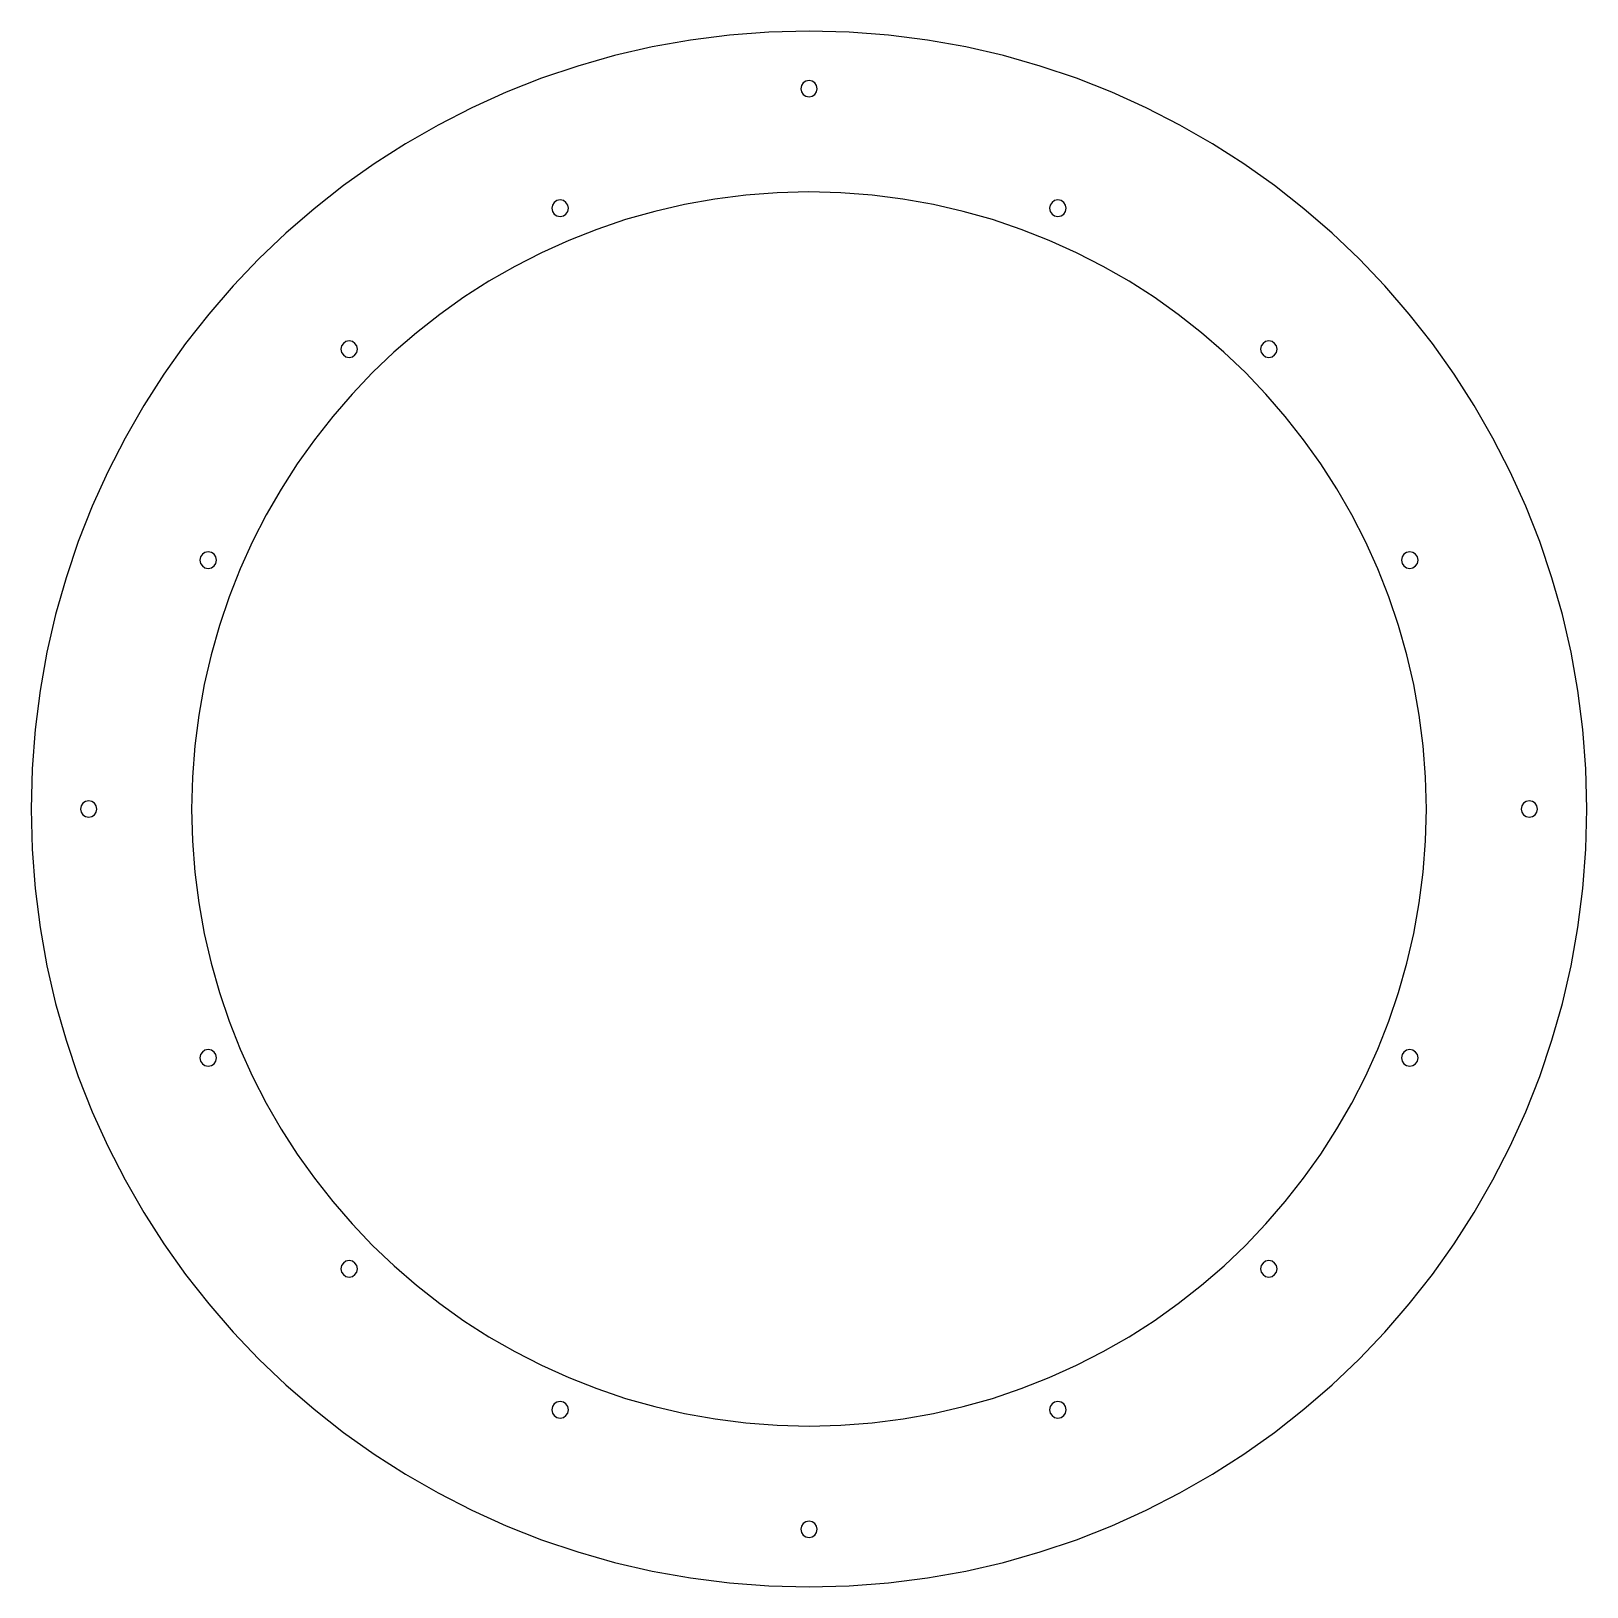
# Model space of a CAD drawing. Extents: x 107 to 494, y 46 to 792.
# Drawn here: x 107.3 to 296.3, y 248.7 to 437.7 of the extents above; entities that cross this region are included whole.
import ezdxf

# ---------------------------------------------------------------- set-up
doc = ezdxf.new("R2010")
doc.units = 0

msp = doc.modelspace()

# ---------------------------------------------------------------- linework, layer by layer
at = {"layer": 'Layer 1'}
for p, q in [((187.397584, 436.611147), (182.743956, 435.780096)), ((192.126925, 437.212107), (187.397584, 436.611147)), ((196.926043, 437.577037), (192.126925, 437.212107)), ((201.789, 437.7), (196.926043, 437.577037)), ((206.651957, 437.577037), (201.789, 437.7)), ((211.451075, 437.212107), (206.651957, 437.577037)), ((216.180416, 436.611147), (211.451075, 437.212107)), ((220.834044, 435.780096), (216.180416, 436.611147)), ((178.171981, 434.724889), (173.687594, 433.451466)), ((182.743956, 435.780096), (178.171981, 434.724889)), ((225.406019, 434.724889), (220.834044, 435.780096)), ((229.890406, 433.451466), (225.406019, 434.724889)), ((173.687594, 433.451466), (169.296734, 431.965764)), ((234.281266, 431.965764), (229.890406, 433.451466)), ((169.296734, 431.965764), (165.005339, 430.27372)), ((200.869064, 431.087625), (200.78903, 430.7)), ((201.083703, 431.403846), (200.869064, 431.087625)), ((201.401005, 431.616885), (201.083703, 431.403846)), ((201.78903, 431.69496), (201.401005, 431.616885)), ((202.177024, 431.616885), (201.78903, 431.69496)), ((202.494264, 431.403846), (202.177024, 431.616885)), ((202.708879, 431.087625), (202.494264, 431.403846)), ((202.789, 430.7), (202.708879, 431.087625)), ((238.572661, 430.27372), (234.281266, 431.965764)), ((165.005339, 430.27372), (160.819346, 428.381273)), ((200.78903, 430.7), (200.869157, 430.312374)), ((200.869157, 430.312374), (201.083785, 429.996149)), ((201.083785, 429.996149), (201.401036, 429.783107)), ((201.401036, 429.783107), (201.78903, 429.70503)), ((201.78903, 429.70503), (202.17706, 429.783107)), ((202.17706, 429.783107), (202.494361, 429.996149)), ((202.494361, 429.996149), (202.708989, 430.312374)), ((202.708989, 430.312374), (202.789, 430.7)), ((202.789, 430.7), (202.789, 430.7)), ((242.758654, 428.381273), (238.572661, 430.27372)), ((160.819346, 428.381273), (156.744693, 426.294359)), ((246.833307, 426.294359), (242.758654, 428.381273)), ((156.744693, 426.294359), (152.787316, 424.018916)), ((250.790684, 424.018916), (246.833307, 426.294359)), ((152.787316, 424.018916), (148.953155, 421.560882)), ((254.624845, 421.560882), (250.790684, 424.018916)), ((148.953155, 421.560882), (145.248147, 418.926194)), ((258.329853, 418.926194), (254.624845, 421.560882)), ((145.248147, 418.926194), (141.678228, 416.120791)), ((194.120807, 417.778031), (190.368505, 417.301272)), ((197.928442, 418.067576), (194.120807, 417.778031)), ((201.7867, 418.1652), (197.928442, 418.067576)), ((205.644955, 418.067792), (201.7867, 418.1652)), ((209.452601, 417.778462), (205.644955, 418.067792)), ((213.204926, 417.301916), (209.452601, 417.778462)), ((261.899772, 416.120791), (258.329853, 418.926194)), ((141.678228, 416.120791), (138.249338, 413.15061)), ((170.635581, 416.575247), (170.557, 416.186)), ((170.557, 416.186), (170.635581, 415.796757)), ((170.849884, 416.893109), (170.635581, 416.575247)), ((171.167744, 417.107416), (170.849884, 416.893109)), ((171.557, 417.186), (171.167744, 417.107416)), ((171.946243, 417.107416), (171.557, 417.186)), ((172.264105, 416.893109), (171.946243, 417.107416)), ((172.478414, 416.575247), (172.264105, 416.893109)), ((172.557, 416.186), (172.478414, 416.575247)), ((172.478414, 415.796757), (172.557, 416.186)), ((172.557, 416.186), (172.557, 416.186)), ((183.048734, 415.804946), (179.490684, 414.794796)), ((186.676244, 416.642008), (183.048734, 415.804946)), ((190.368505, 417.301272), (186.676244, 416.642008)), ((216.897223, 416.642861), (213.204926, 417.301916)), ((220.524781, 415.806004), (216.897223, 416.642861)), ((224.08289, 414.796052), (220.524781, 415.806004)), ((231.099586, 416.575247), (231.021, 416.186)), ((231.021, 416.186), (231.099586, 415.796757)), ((231.313895, 416.893109), (231.099586, 416.575247)), ((231.631757, 417.107416), (231.313895, 416.893109)), ((232.021, 417.186), (231.631757, 417.107416)), ((232.410256, 417.107416), (232.021, 417.186)), ((232.728116, 416.893109), (232.410256, 417.107416)), ((232.942419, 416.575247), (232.728116, 416.893109)), ((233.021, 416.186), (232.942419, 416.575247)), ((232.942419, 415.796757), (233.021, 416.186)), ((233.021, 416.186), (233.021, 416.186)), ((265.328662, 413.15061), (261.899772, 416.120791)), ((170.635581, 415.796757), (170.849884, 415.478895)), ((170.849884, 415.478895), (171.167744, 415.264586)), ((171.167744, 415.264586), (171.557, 415.186)), ((171.557, 415.186), (171.946243, 415.264586)), ((171.946243, 415.264586), (172.264105, 415.478895)), ((172.264105, 415.478895), (172.478414, 415.796757)), ((179.490684, 414.794796), (176.006803, 413.616263)), ((227.566842, 413.617712), (224.08289, 414.796052)), ((231.099586, 415.796757), (231.313895, 415.478895)), ((231.313895, 415.478895), (231.631757, 415.264586)), ((231.631757, 415.264586), (232.021, 415.186)), ((232.021, 415.186), (232.410256, 415.264586)), ((232.410256, 415.264586), (232.728116, 415.478895)), ((232.728116, 415.478895), (232.942419, 415.796757)), ((138.249338, 413.15061), (134.967412, 410.021587)), ((172.6018, 412.274058), (169.280385, 410.772887)), ((176.006803, 413.616263), (172.6018, 412.274058)), ((230.971927, 412.275689), (227.566842, 413.617712)), ((234.293434, 410.774691), (230.971927, 412.275689)), ((268.610588, 410.021587), (265.328662, 413.15061)), ((169.280385, 410.772887), (166.047266, 409.117459)), ((237.526656, 409.119425), (234.293434, 410.774691)), ((134.967412, 410.021587), (131.83839, 406.739662)), ((166.047266, 409.117459), (162.907154, 407.312482)), ((240.666881, 407.314596), (237.526656, 409.119425)), ((271.73961, 406.739662), (268.610588, 410.021587)), ((131.83839, 406.739662), (128.868209, 403.310772)), ((162.907154, 407.312482), (159.864756, 405.362663)), ((243.709401, 405.364913), (240.666881, 407.314596)), ((274.709791, 403.310772), (271.73961, 406.739662)), ((159.864756, 405.362663), (156.924783, 403.272711)), ((246.649507, 403.275081), (243.709401, 405.364913)), ((128.868209, 403.310772), (126.062806, 399.740853)), ((156.924783, 403.272711), (154.091943, 401.047335)), ((249.482487, 401.049808), (246.649507, 403.275081)), ((277.515194, 399.740853), (274.709791, 403.310772)), ((154.091943, 401.047335), (151.370946, 398.691241)), ((252.203634, 398.693799), (249.482487, 401.049808)), ((126.062806, 399.740853), (123.428118, 396.035845)), ((145.005587, 399.450247), (144.927, 399.061)), ((144.927, 399.061), (145.005587, 398.671757)), ((145.219899, 399.768109), (145.005587, 399.450247)), ((145.537761, 399.982416), (145.219899, 399.768109)), ((145.927, 400.061), (145.537761, 399.982416)), ((146.316256, 399.982416), (145.927, 400.061)), ((146.634116, 399.768109), (146.316256, 399.982416)), ((146.848419, 399.450247), (146.634116, 399.768109)), ((146.927, 399.061), (146.848419, 399.450247)), ((146.848419, 398.671757), (146.927, 399.061)), ((146.927, 399.061), (146.927, 399.061)), ((256.728583, 399.450247), (256.65, 399.061)), ((256.65, 399.061), (256.728583, 398.671757)), ((256.942887, 399.768109), (256.728583, 399.450247)), ((257.260748, 399.982416), (256.942887, 399.768109)), ((257.65, 400.061), (257.260748, 399.982416)), ((258.039243, 399.982416), (257.65, 400.061)), ((258.357105, 399.768109), (258.039243, 399.982416)), ((258.571414, 399.450247), (258.357105, 399.768109)), ((258.65, 399.061), (258.571414, 399.450247)), ((258.571414, 398.671757), (258.65, 399.061)), ((258.65, 399.061), (258.65, 399.061)), ((280.149882, 396.035845), (277.515194, 399.740853)), ((145.005587, 398.671757), (145.219899, 398.353895)), ((145.219899, 398.353895), (145.537761, 398.139586)), ((145.537761, 398.139586), (145.927, 398.061)), ((145.927, 398.061), (146.316256, 398.139586)), ((146.316256, 398.139586), (146.634116, 398.353895)), ((146.634116, 398.353895), (146.848419, 398.671757)), ((151.370946, 398.691241), (148.7665, 396.209137)), ((254.808238, 396.211762), (252.203634, 398.693799)), ((256.728583, 398.671757), (256.942887, 398.353895)), ((256.942887, 398.353895), (257.260748, 398.139586)), ((257.260748, 398.139586), (257.65, 398.061)), ((257.65, 398.061), (258.039243, 398.139586)), ((258.039243, 398.139586), (258.357105, 398.353895)), ((258.357105, 398.353895), (258.571414, 398.671757)), ((123.428118, 396.035845), (120.970084, 392.201684)), ((148.7665, 396.209137), (146.283315, 393.605733)), ((257.291588, 393.608404), (254.808238, 396.211762)), ((282.607916, 392.201684), (280.149882, 396.035845)), ((146.283315, 393.605733), (143.926101, 390.885736)), ((259.648976, 390.888431), (257.291588, 393.608404)), ((120.970084, 392.201684), (118.694641, 388.244307)), ((284.883359, 388.244307), (282.607916, 392.201684)), ((143.926101, 390.885736), (141.699566, 388.053854)), ((261.875691, 388.056549), (259.648976, 390.888431)), ((118.694641, 388.244307), (116.607727, 384.169654)), ((141.699566, 388.053854), (139.608419, 385.114795)), ((263.967025, 385.117467), (261.875691, 388.056549)), ((286.970273, 384.169654), (284.883359, 388.244307)), ((116.607727, 384.169654), (114.71528, 379.983661)), ((139.608419, 385.114795), (137.65737, 382.073267)), ((265.918268, 382.075889), (263.967025, 385.117467)), ((288.86272, 379.983661), (286.970273, 384.169654)), ((137.65737, 382.073267), (135.851127, 378.933977)), ((267.72471, 378.936523), (265.918268, 382.075889)), ((114.71528, 379.983661), (113.023236, 375.692266)), ((290.554764, 375.692266), (288.86272, 379.983661)), ((135.851127, 378.933977), (134.194401, 375.701635)), ((269.381642, 375.704076), (267.72471, 378.936523)), ((113.023236, 375.692266), (111.537534, 371.301406)), ((128.412761, 374.353414), (128.094899, 374.139105)), ((128.802, 374.432), (128.412761, 374.353414)), ((129.191256, 374.353414), (128.802, 374.432)), ((129.509116, 374.139105), (129.191256, 374.353414)), ((134.194401, 375.701635), (132.6919, 372.380948)), ((270.884355, 372.383255), (269.381642, 375.704076)), ((274.385727, 374.353414), (274.067865, 374.139105)), ((274.77497, 374.432), (274.385727, 374.353414)), ((275.164226, 374.353414), (274.77497, 374.432)), ((275.482098, 374.139105), (275.164226, 374.353414)), ((292.040466, 371.301406), (290.554764, 375.692266)), ((127.880587, 373.821243), (127.802, 373.432)), ((127.802, 373.432), (127.880587, 373.042753)), ((128.094899, 374.139105), (127.880587, 373.821243)), ((127.880587, 373.042753), (128.094899, 372.724891)), ((128.094899, 372.724891), (128.412761, 372.510584)), ((128.412761, 372.510584), (128.802, 372.432)), ((128.802, 372.432), (129.191256, 372.510584)), ((129.191256, 372.510584), (129.509116, 372.724891)), ((129.723419, 373.821243), (129.509116, 374.139105)), ((129.509116, 372.724891), (129.723419, 373.042753)), ((129.802, 373.432), (129.723419, 373.821243)), ((129.723419, 373.042753), (129.802, 373.432)), ((129.802, 373.432), (129.802, 373.432)), ((132.6919, 372.380948), (131.348333, 368.976625)), ((272.228138, 368.978765), (270.884355, 372.383255)), ((273.853556, 373.821243), (273.77497, 373.432)), ((273.77497, 373.432), (273.853556, 373.042753)), ((274.067865, 374.139105), (273.853556, 373.821243)), ((273.853556, 373.042753), (274.067865, 372.724891)), ((274.067865, 372.724891), (274.385727, 372.510584)), ((274.385727, 372.510584), (274.77497, 372.432)), ((274.77497, 372.432), (275.164226, 372.510584)), ((275.164226, 372.510584), (275.482098, 372.724891)), ((275.696413, 373.821243), (275.482098, 374.139105)), ((275.482098, 372.724891), (275.696413, 373.042753)), ((275.775, 373.432), (275.696413, 373.821243)), ((275.696413, 373.042753), (275.775, 373.432)), ((275.775, 373.432), (275.775, 373.432)), ((111.537534, 371.301406), (110.264111, 366.817019)), ((293.313889, 366.817019), (292.040466, 371.301406)), ((131.348333, 368.976625), (130.16841, 365.493372)), ((273.408282, 365.495314), (272.228138, 368.978765)), ((110.264111, 366.817019), (109.208904, 362.245044)), ((294.369096, 362.245044), (293.313889, 366.817019)), ((130.16841, 365.493372), (129.15684, 361.935899)), ((274.420078, 361.937609), (273.408282, 365.495314)), ((109.208904, 362.245044), (108.377853, 357.591416)), ((129.15684, 361.935899), (128.318331, 358.308912)), ((275.258816, 358.310356), (274.420078, 361.937609)), ((295.200147, 357.591416), (294.369096, 362.245044)), ((108.377853, 357.591416), (107.776893, 352.862075)), ((128.318331, 358.308912), (127.657594, 354.617121)), ((275.919787, 354.618262), (275.258816, 358.310356)), ((295.801107, 352.862075), (295.200147, 357.591416)), ((127.657594, 354.617121), (127.179337, 350.865234)), ((276.398281, 350.866033), (275.919787, 354.618262)), ((107.776893, 352.862075), (107.411963, 348.062957)), ((296.166037, 348.062957), (295.801107, 352.862075)), ((127.179337, 350.865234), (126.888269, 347.057957)), ((276.689588, 347.058377), (276.398281, 350.866033)), ((107.411963, 348.062957), (107.289, 343.2)), ((296.289, 343.2), (296.166037, 348.062957)), ((126.888269, 347.057957), (126.7891, 343.2)), ((276.789, 343.2), (276.689588, 347.058377)), ((113.899761, 344.121414), (113.581899, 343.907105)), ((114.289, 344.2), (113.899761, 344.121414)), ((114.678256, 344.121414), (114.289, 344.2)), ((114.996116, 343.907105), (114.678256, 344.121414)), ((288.899731, 344.121414), (288.581869, 343.907105)), ((289.28897, 344.2), (288.899731, 344.121414)), ((289.67823, 344.121414), (289.28897, 344.2)), ((289.996101, 343.907105), (289.67823, 344.121414)), ((107.289, 343.2), (107.411963, 338.337043)), ((113.367587, 343.589243), (113.289, 343.2)), ((113.289, 343.2), (113.367587, 342.810757)), ((113.581899, 343.907105), (113.367587, 343.589243)), ((113.367587, 342.810757), (113.581899, 342.492895)), ((113.581899, 342.492895), (113.899761, 342.278586)), ((113.899761, 342.278586), (114.289, 342.2)), ((114.289, 342.2), (114.678256, 342.278586)), ((114.678256, 342.278586), (114.996116, 342.492895)), ((115.210419, 343.589243), (114.996116, 343.907105)), ((114.996116, 342.492895), (115.210419, 342.810757)), ((115.289, 343.2), (115.210419, 343.589243)), ((115.210419, 342.810757), (115.289, 343.2)), ((115.289, 343.2), (115.289, 343.2)), ((126.7891, 343.2), (126.888512, 339.341623)), ((276.68994, 339.342052), (276.7891, 343.2)), ((276.7891, 343.2), (276.789, 343.2)), ((288.367557, 343.589243), (288.28897, 343.2)), ((288.28897, 343.2), (288.367557, 342.810757)), ((288.581869, 343.907105), (288.367557, 343.589243)), ((288.367557, 342.810757), (288.581869, 342.492895)), ((288.581869, 342.492895), (288.899731, 342.278586)), ((288.899731, 342.278586), (289.28897, 342.2)), ((289.28897, 342.2), (289.67823, 342.278586)), ((289.67823, 342.278586), (289.996101, 342.492895)), ((290.210414, 343.589243), (289.996101, 343.907105)), ((289.996101, 342.492895), (290.210414, 342.810757)), ((290.289, 343.2), (290.210414, 343.589243)), ((290.210414, 342.810757), (290.289, 343.2)), ((290.289, 343.2), (290.289, 343.2)), ((296.166037, 338.337043), (296.289, 343.2)), ((296.289, 343.2), (296.289, 343.2)), ((107.411963, 338.337043), (107.776893, 333.537925)), ((126.888512, 339.341623), (127.179819, 335.533967)), ((276.39888, 335.534783), (276.68994, 339.342052)), ((295.801107, 333.537925), (296.166037, 338.337043)), ((127.179819, 335.533967), (127.658313, 331.781738)), ((275.920629, 331.782902), (276.39888, 335.534783)), ((107.776893, 333.537925), (108.377853, 328.808584)), ((295.200147, 328.808584), (295.801107, 333.537925)), ((127.658313, 331.781738), (128.319284, 328.089644)), ((275.259897, 328.091116), (275.920629, 331.782902)), ((108.377853, 328.808584), (109.208904, 324.154956)), ((128.319284, 328.089644), (129.158022, 324.462391)), ((274.421394, 324.464135), (275.259897, 328.091116)), ((294.369096, 324.154956), (295.200147, 328.808584)), ((109.208904, 324.154956), (110.264111, 319.582981)), ((129.158022, 324.462391), (130.169819, 320.904686)), ((273.409827, 320.906665), (274.421394, 324.464135)), ((293.313889, 319.582981), (294.369096, 324.154956)), ((110.264111, 319.582981), (111.537534, 315.098594)), ((130.169819, 320.904686), (131.349963, 317.421235)), ((272.229907, 317.423415), (273.409827, 320.906665)), ((292.040466, 315.098594), (293.313889, 319.582981)), ((131.349963, 317.421235), (132.693747, 314.016745)), ((270.886342, 314.019094), (272.229907, 317.423415)), ((111.537534, 315.098594), (113.023236, 310.707734)), ((128.412761, 313.889416), (128.094899, 313.675109)), ((128.802, 313.968), (128.412761, 313.889416)), ((129.191256, 313.889416), (128.802, 313.968)), ((129.509116, 313.675109), (129.191256, 313.889416)), ((132.693747, 314.016745), (134.19646, 310.695924)), ((269.383843, 310.698408), (270.886342, 314.019094)), ((274.385727, 313.889416), (274.067865, 313.675109)), ((274.77497, 313.968), (274.385727, 313.889416)), ((275.164226, 313.889416), (274.77497, 313.968)), ((275.482098, 313.675109), (275.164226, 313.889416)), ((290.554764, 310.707734), (292.040466, 315.098594)), ((127.880587, 313.357247), (127.802, 312.968)), ((127.802, 312.968), (127.880587, 312.578757)), ((128.094899, 313.675109), (127.880587, 313.357247)), ((127.880587, 312.578757), (128.094899, 312.260895)), ((128.094899, 312.260895), (128.412761, 312.046586)), ((128.412761, 312.046586), (128.802, 311.968)), ((128.802, 311.968), (129.191256, 312.046586)), ((129.191256, 312.046586), (129.509116, 312.260895)), ((129.723419, 313.357247), (129.509116, 313.675109)), ((129.509116, 312.260895), (129.723419, 312.578757)), ((129.802, 312.968), (129.723419, 313.357247)), ((129.723419, 312.578757), (129.802, 312.968)), ((129.802, 312.968), (129.802, 312.968)), ((273.853556, 313.357247), (273.77497, 312.968)), ((273.77497, 312.968), (273.853556, 312.578757)), ((274.067865, 313.675109), (273.853556, 313.357247)), ((273.853556, 312.578757), (274.067865, 312.260895)), ((274.067865, 312.260895), (274.385727, 312.046586)), ((274.385727, 312.046586), (274.77497, 311.968)), ((274.77497, 311.968), (275.164226, 312.046586)), ((275.164226, 312.046586), (275.482098, 312.260895)), ((275.696413, 313.357247), (275.482098, 313.675109)), ((275.482098, 312.260895), (275.696413, 312.578757)), ((275.775, 312.968), (275.696413, 313.357247)), ((275.696413, 312.578757), (275.775, 312.968)), ((275.775, 312.968), (275.775, 312.968)), ((113.023236, 310.707734), (114.71528, 306.416339)), ((134.19646, 310.695924), (135.853393, 307.463477)), ((267.727117, 307.466067), (269.383843, 310.698408)), ((288.86272, 306.416339), (290.554764, 310.707734)), ((114.71528, 306.416339), (116.607727, 302.230346)), ((135.853393, 307.463477), (137.659836, 304.324111)), ((265.920875, 304.326778), (267.727117, 307.466067)), ((286.970273, 302.230346), (288.86272, 306.416339)), ((137.659836, 304.324111), (139.61108, 301.282533)), ((263.969825, 301.285249), (265.920875, 304.326778)), ((116.607727, 302.230346), (118.694641, 298.155693)), ((139.61108, 301.282533), (141.702416, 298.343451)), ((261.878677, 298.346189), (263.969825, 301.285249)), ((284.883359, 298.155693), (286.970273, 302.230346)), ((118.694641, 298.155693), (120.970084, 294.198316)), ((141.702416, 298.343451), (143.929133, 295.511569)), ((259.652141, 295.514305), (261.878677, 298.346189)), ((282.607916, 294.198316), (284.883359, 298.155693)), ((143.929133, 295.511569), (146.286523, 292.791596)), ((257.294924, 292.794306), (259.652141, 295.514305)), ((120.970084, 294.198316), (123.428118, 290.364155)), ((280.149882, 290.364155), (282.607916, 294.198316)), ((146.286523, 292.791596), (148.769875, 290.188238)), ((254.811737, 290.1909), (257.294924, 292.794306)), ((123.428118, 290.364155), (126.062806, 286.659147)), ((148.769875, 290.188238), (151.374481, 287.706201)), ((252.207289, 287.708794), (254.811737, 290.1909)), ((277.515194, 286.659147), (280.149882, 290.364155)), ((145.005587, 287.727243), (144.927, 287.338)), ((144.927, 287.338), (145.005587, 286.948753)), ((145.219899, 288.045105), (145.005587, 287.727243)), ((145.537761, 288.259414), (145.219899, 288.045105)), ((145.927, 288.338), (145.537761, 288.259414)), ((146.316256, 288.259414), (145.927, 288.338)), ((146.634116, 288.045105), (146.316256, 288.259414)), ((146.848419, 287.727243), (146.634116, 288.045105)), ((146.927, 287.338), (146.848419, 287.727243)), ((146.848419, 286.948753), (146.927, 287.338)), ((146.927, 287.338), (146.927, 287.338)), ((151.374481, 287.706201), (154.09563, 285.350192)), ((249.486289, 285.352698), (252.207289, 287.708794)), ((256.728583, 287.727243), (256.65, 287.338)), ((256.65, 287.338), (256.728583, 286.948753)), ((256.942887, 288.045105), (256.728583, 287.727243)), ((257.260748, 288.259414), (256.942887, 288.045105)), ((257.65, 288.338), (257.260748, 288.259414)), ((258.039243, 288.259414), (257.65, 288.338)), ((258.357105, 288.045105), (258.039243, 288.259414)), ((258.571414, 287.727243), (258.357105, 288.045105)), ((258.65, 287.338), (258.571414, 287.727243)), ((258.571414, 286.948753), (258.65, 287.338)), ((258.65, 287.338), (258.65, 287.338)), ((126.062806, 286.659147), (128.868209, 283.089228)), ((145.005587, 286.948753), (145.219899, 286.630891)), ((145.219899, 286.630891), (145.537761, 286.416584)), ((145.537761, 286.416584), (145.927, 286.338)), ((145.927, 286.338), (146.316256, 286.416584)), ((146.316256, 286.416584), (146.634116, 286.630891)), ((146.634116, 286.630891), (146.848419, 286.948753)), ((256.728583, 286.948753), (256.942887, 286.630891)), ((256.942887, 286.630891), (257.260748, 286.416584)), ((257.260748, 286.416584), (257.65, 286.338)), ((257.65, 286.338), (258.039243, 286.416584)), ((258.039243, 286.416584), (258.357105, 286.630891)), ((258.357105, 286.630891), (258.571414, 286.948753)), ((274.709791, 283.089228), (277.515194, 286.659147)), ((154.09563, 285.350192), (156.928614, 283.124919)), ((246.653446, 283.127318), (249.486289, 285.352698)), ((128.868209, 283.089228), (131.83839, 279.660338)), ((156.928614, 283.124919), (159.868723, 281.035087)), ((243.71347, 281.037363), (246.653446, 283.127318)), ((271.73961, 279.660338), (274.709791, 283.089228)), ((159.868723, 281.035087), (162.911247, 279.085404)), ((240.671069, 279.087542), (243.71347, 281.037363)), ((131.83839, 279.660338), (134.967412, 276.378413)), ((162.911247, 279.085404), (166.051477, 277.280575)), ((237.530954, 277.282561), (240.671069, 279.087542)), ((268.610588, 276.378413), (271.73961, 279.660338)), ((134.967412, 276.378413), (138.249338, 273.24939)), ((166.051477, 277.280575), (169.284703, 275.625309)), ((234.297832, 275.62713), (237.530954, 277.282561)), ((265.328662, 273.24939), (268.610588, 276.378413)), ((169.284703, 275.625309), (172.606216, 274.124311)), ((172.606216, 274.124311), (176.011306, 272.782288)), ((227.571409, 272.783748), (230.976414, 274.125956)), ((230.976414, 274.125956), (234.297832, 275.62713)), ((138.249338, 273.24939), (141.678228, 270.279209)), ((176.011306, 272.782288), (179.495263, 271.603948)), ((224.087525, 271.605213), (227.571409, 272.783748)), ((261.899772, 270.279209), (265.328662, 273.24939)), ((141.678228, 270.279209), (145.248147, 267.473806)), ((170.635581, 270.602247), (170.557, 270.213)), ((170.849884, 270.920109), (170.635581, 270.602247)), ((171.167744, 271.134416), (170.849884, 270.920109)), ((171.557, 271.213), (171.167744, 271.134416)), ((171.946243, 271.134416), (171.557, 271.213)), ((172.264105, 270.920109), (171.946243, 271.134416)), ((172.478414, 270.602247), (172.264105, 270.920109)), ((172.557, 270.213), (172.478414, 270.602247)), ((179.495263, 271.603948), (183.053379, 270.593996)), ((183.053379, 270.593996), (186.680944, 269.757139)), ((216.90196, 269.757996), (220.529472, 270.59506)), ((220.529472, 270.59506), (224.087525, 271.605213)), ((231.099586, 270.602247), (231.021, 270.213)), ((231.313895, 270.920109), (231.099586, 270.602247)), ((231.631757, 271.134416), (231.313895, 270.920109)), ((232.021, 271.213), (231.631757, 271.134416)), ((232.410256, 271.134416), (232.021, 271.213)), ((232.728116, 270.920109), (232.410256, 271.134416)), ((232.942419, 270.602247), (232.728116, 270.920109)), ((233.021, 270.213), (232.942419, 270.602247)), ((258.329853, 267.473806), (261.899772, 270.279209)), ((170.557, 270.213), (170.635581, 269.823757)), ((170.635581, 269.823757), (170.849884, 269.505895)), ((170.849884, 269.505895), (171.167744, 269.291586)), ((171.167744, 269.291586), (171.557, 269.213)), ((171.557, 269.213), (171.946243, 269.291586)), ((171.946243, 269.291586), (172.264105, 269.505895)), ((172.264105, 269.505895), (172.478414, 269.823757)), ((172.478414, 269.823757), (172.557, 270.213)), ((172.557, 270.213), (172.557, 270.213)), ((186.680944, 269.757139), (190.373248, 269.098084)), ((190.373248, 269.098084), (194.125582, 268.621538)), ((194.125582, 268.621538), (197.933236, 268.332208)), ((205.649758, 268.332424), (209.457394, 268.62197)), ((209.457394, 268.62197), (213.209698, 269.09873)), ((213.209698, 269.09873), (216.90196, 269.757996)), ((231.021, 270.213), (231.099586, 269.823757)), ((231.099586, 269.823757), (231.313895, 269.505895)), ((231.313895, 269.505895), (231.631757, 269.291586)), ((231.631757, 269.291586), (232.021, 269.213)), ((232.021, 269.213), (232.410256, 269.291586)), ((232.410256, 269.291586), (232.728116, 269.505895)), ((232.728116, 269.505895), (232.942419, 269.823757)), ((232.942419, 269.823757), (233.021, 270.213)), ((233.021, 270.213), (233.021, 270.213)), ((145.248147, 267.473806), (148.953155, 264.839118)), ((197.933236, 268.332208), (201.7915, 268.2348)), ((201.7915, 268.2348), (205.649758, 268.332424)), ((254.624845, 264.839118), (258.329853, 267.473806)), ((148.953155, 264.839118), (152.787316, 262.381084)), ((250.790684, 262.381084), (254.624845, 264.839118)), ((152.787316, 262.381084), (156.744693, 260.105641)), ((246.833307, 260.105641), (250.790684, 262.381084)), ((156.744693, 260.105641), (160.819346, 258.018727)), ((242.758654, 258.018727), (246.833307, 260.105641)), ((160.819346, 258.018727), (165.005339, 256.12628)), ((238.572661, 256.12628), (242.758654, 258.018727)), ((165.005339, 256.12628), (169.296734, 254.434236)), ((200.869064, 256.08762), (200.78903, 255.7)), ((200.78903, 255.7), (200.869157, 255.31237)), ((201.083703, 256.403842), (200.869064, 256.08762)), ((200.869157, 255.31237), (201.083785, 254.996145)), ((201.401005, 256.616883), (201.083703, 256.403842)), ((201.78903, 256.69496), (201.401005, 256.616883)), ((202.177024, 256.616885), (201.78903, 256.69496)), ((202.494264, 256.403846), (202.177024, 256.616885)), ((202.708879, 256.087625), (202.494264, 256.403846)), ((202.494361, 254.996152), (202.708989, 255.312375)), ((202.789, 255.7), (202.708879, 256.087625)), ((202.708989, 255.312375), (202.789, 255.7)), ((202.789, 255.7), (202.789, 255.7)), ((234.281266, 254.434236), (238.572661, 256.12628)), ((169.296734, 254.434236), (173.687594, 252.948534)), ((201.083785, 254.996145), (201.401036, 254.783105)), ((201.401036, 254.783105), (201.78903, 254.70503)), ((201.78903, 254.70503), (202.17706, 254.783111)), ((202.17706, 254.783111), (202.494361, 254.996152)), ((229.890406, 252.948534), (234.281266, 254.434236)), ((173.687594, 252.948534), (178.171981, 251.675111)), ((178.171981, 251.675111), (182.743956, 250.619904)), ((220.834044, 250.619904), (225.406019, 251.675111)), ((225.406019, 251.675111), (229.890406, 252.948534)), ((182.743956, 250.619904), (187.397584, 249.788853)), ((187.397584, 249.788853), (192.126925, 249.187893)), ((211.451075, 249.187893), (216.180416, 249.788853)), ((216.180416, 249.788853), (220.834044, 250.619904)), ((192.126925, 249.187893), (196.926043, 248.822963)), ((196.926043, 248.822963), (201.789, 248.7)), ((201.789, 248.7), (206.651957, 248.822963)), ((206.651957, 248.822963), (211.451075, 249.187893))]:
    msp.add_line(p, q, dxfattribs=at)

doc.saveas('drawing.dxf')
